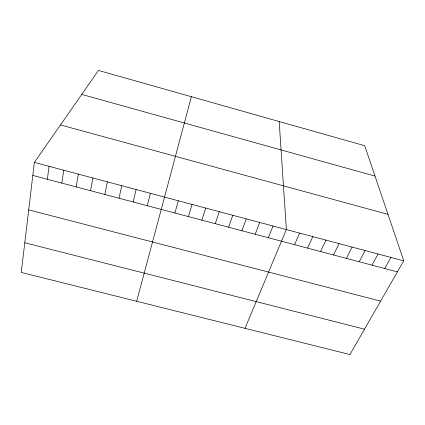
<?xml version="1.0" encoding="UTF-8"?>
<svg xmlns="http://www.w3.org/2000/svg" width="425" height="425" viewBox="0 0 425 425"><rect width="100%" height="100%" fill="white"/><g stroke="black" fill="none" stroke-linecap="round" stroke-linejoin="round"><path stroke-width="0.64" d="M34.367 162.398L21.25 272.43L349.913 354.562L403.75 260.849L364.698 145.701L98.451 70.438L34.367 162.398L403.75 260.849M47.334 179.27L49.088 166.318M61.79 183.095L63.745 170.228M76.192 186.904L78.343 174.117M90.53 190.697L92.878 177.99M104.805 194.475L107.35 181.847M119.021 198.236L121.757 185.688M133.179 201.981L136.106 189.513M147.273 205.711L150.392 193.322M191.393 96.709L136.664 301.272M174.882 213.015L178.367 200.775M188.397 216.591L192.063 204.425M201.854 220.15L205.7 208.064M215.262 223.693L219.279 211.682M228.613 227.226L232.804 215.289M241.91 230.748L246.277 218.88M255.154 234.249L259.691 222.456M268.345 237.74L273.052 226.015M245.007 328.35L286.36 229.564L279.188 121.529M294.567 244.678L299.614 233.097M307.604 248.126L312.816 236.613M320.588 251.563L325.964 240.12M333.519 254.979L339.06 243.605M346.396 258.389L352.102 247.084M359.226 261.784L365.091 250.548M372.002 265.163L378.027 253.996M384.731 268.531L390.915 257.428M24.788 242.755L364.496 329.173M28.709 209.865L380.609 301.128M32.81 175.424L397.412 271.883M60.472 124.934L387.988 214.37M81.738 94.424L374.999 176.083"/></g></svg>
